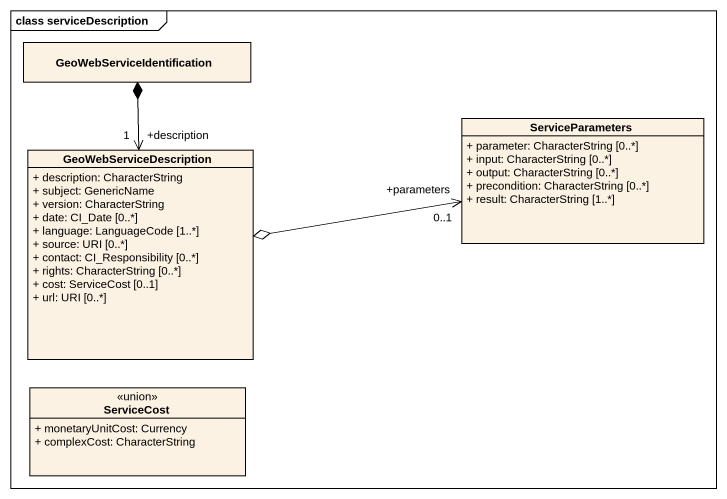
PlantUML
@startuml
mainframe class serviceDescription
hide circle
hide empty members
skinparam classAttributeIconSize 0
class GeoWebServiceIdentification
class ServiceParameters {
  + parameter: CharacterString [0..*]
  + input: CharacterString [0..*]
  + output: CharacterString [0..*]
  + precondition: CharacterString [0..*]
  + result: CharacterString [1..*]
}
class GeoWebServiceDescription {
  + description: CharacterString
  + subject: GenericName
  + version: CharacterString
  + date: CI_Date [0..*]
  + language: LanguageCode [1..*]
  + source: URI [0..*]
  + contact: CI_Responsibility [0..*]
  + rights: CharacterString [0..*]
  + cost: ServiceCost [0..1]
  + url: URI [0..*]
}
class ServiceCost <<union>> {
  + monetaryUnitCost: Currency
  + complexCost: CharacterString
}
ServiceParameters "+parameters\n0..1" <-left-o GeoWebServiceDescription
GeoWebServiceDescription "+description\n1" <-up-* GeoWebServiceIdentification
@enduml
